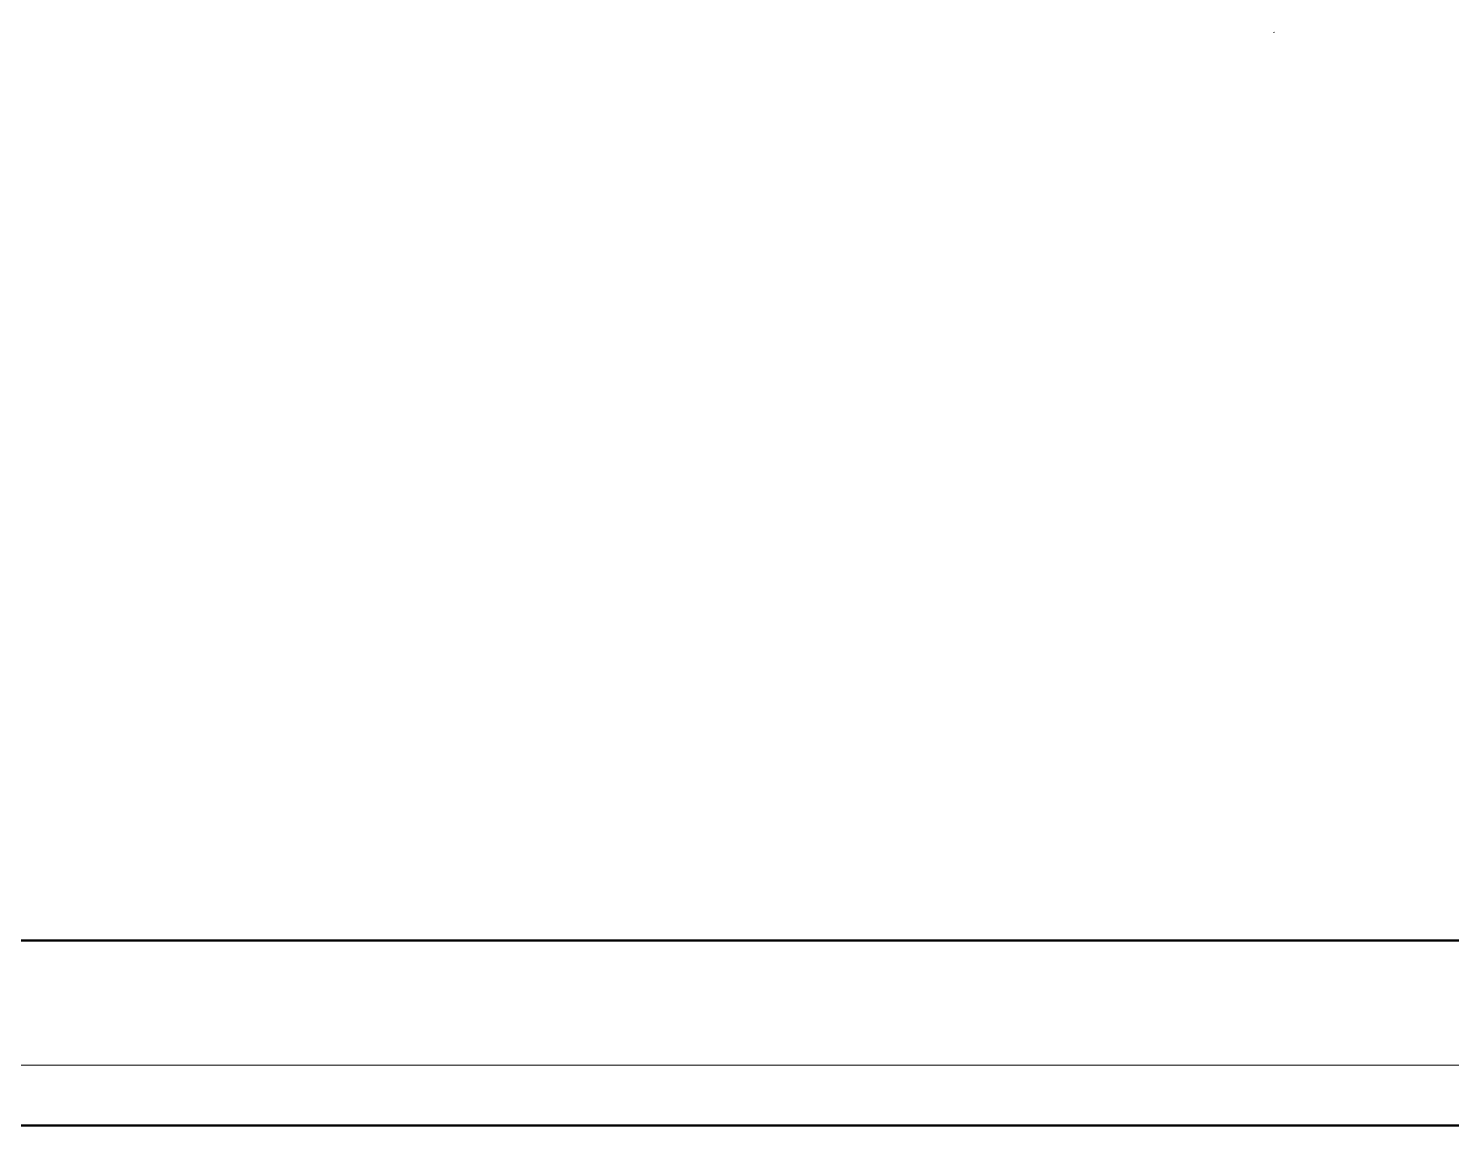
# Model space of a CAD drawing. Header units: inches. Extents: x -279 to 561, y -345 to 342.
# Drawn here: x -217.533 to -212.928, y -310.067 to -306.516 of the extents above; entities that cross this region are included whole.
import ezdxf

# ---------------------------------------------------------------- set-up
doc = ezdxf.new("R2010")
doc.units = ezdxf.units.IN
doc.header["$LTSCALE"] = 0.5
doc.header["$MEASUREMENT"] = 0
doc.layers.add('CADER', color=7, linetype='Continuous')
doc.layers.add('G-ANNO-HLIN', color=5, linetype='Continuous', lineweight=50)

msp = doc.modelspace()

# ---------------------------------------------------------------- linework, layer by layer
msp.add_arc((-213.5024, -306.5285), 0.000341, 181.544, 359.8866)
at = {"layer": 'CADER', "lineweight": 18}
for points in [[(-228.4557, -292.9682), (-202.753, -292.9682), (-202.753, -310.0672), (-228.4557, -310.0672)], [(-228.2599, -293.164), (-202.9488, -293.164), (-202.9488, -309.8714), (-228.2599, -309.8714)]]:
    msp.add_lwpolyline(points, close=True, dxfattribs=at)
at = {"layer": 'G-ANNO-HLIN', "color": 0}
for points in [[(-228.4557, -292.9682), (-202.753, -292.9682), (-202.753, -310.0672), (-228.4557, -310.0672)], [(-227.8563, -293.5676), (-203.3524, -293.5676), (-203.3524, -309.4678), (-227.8563, -309.4678)]]:
    msp.add_lwpolyline(points, close=True, dxfattribs=at)

doc.saveas('drawing.dxf')
